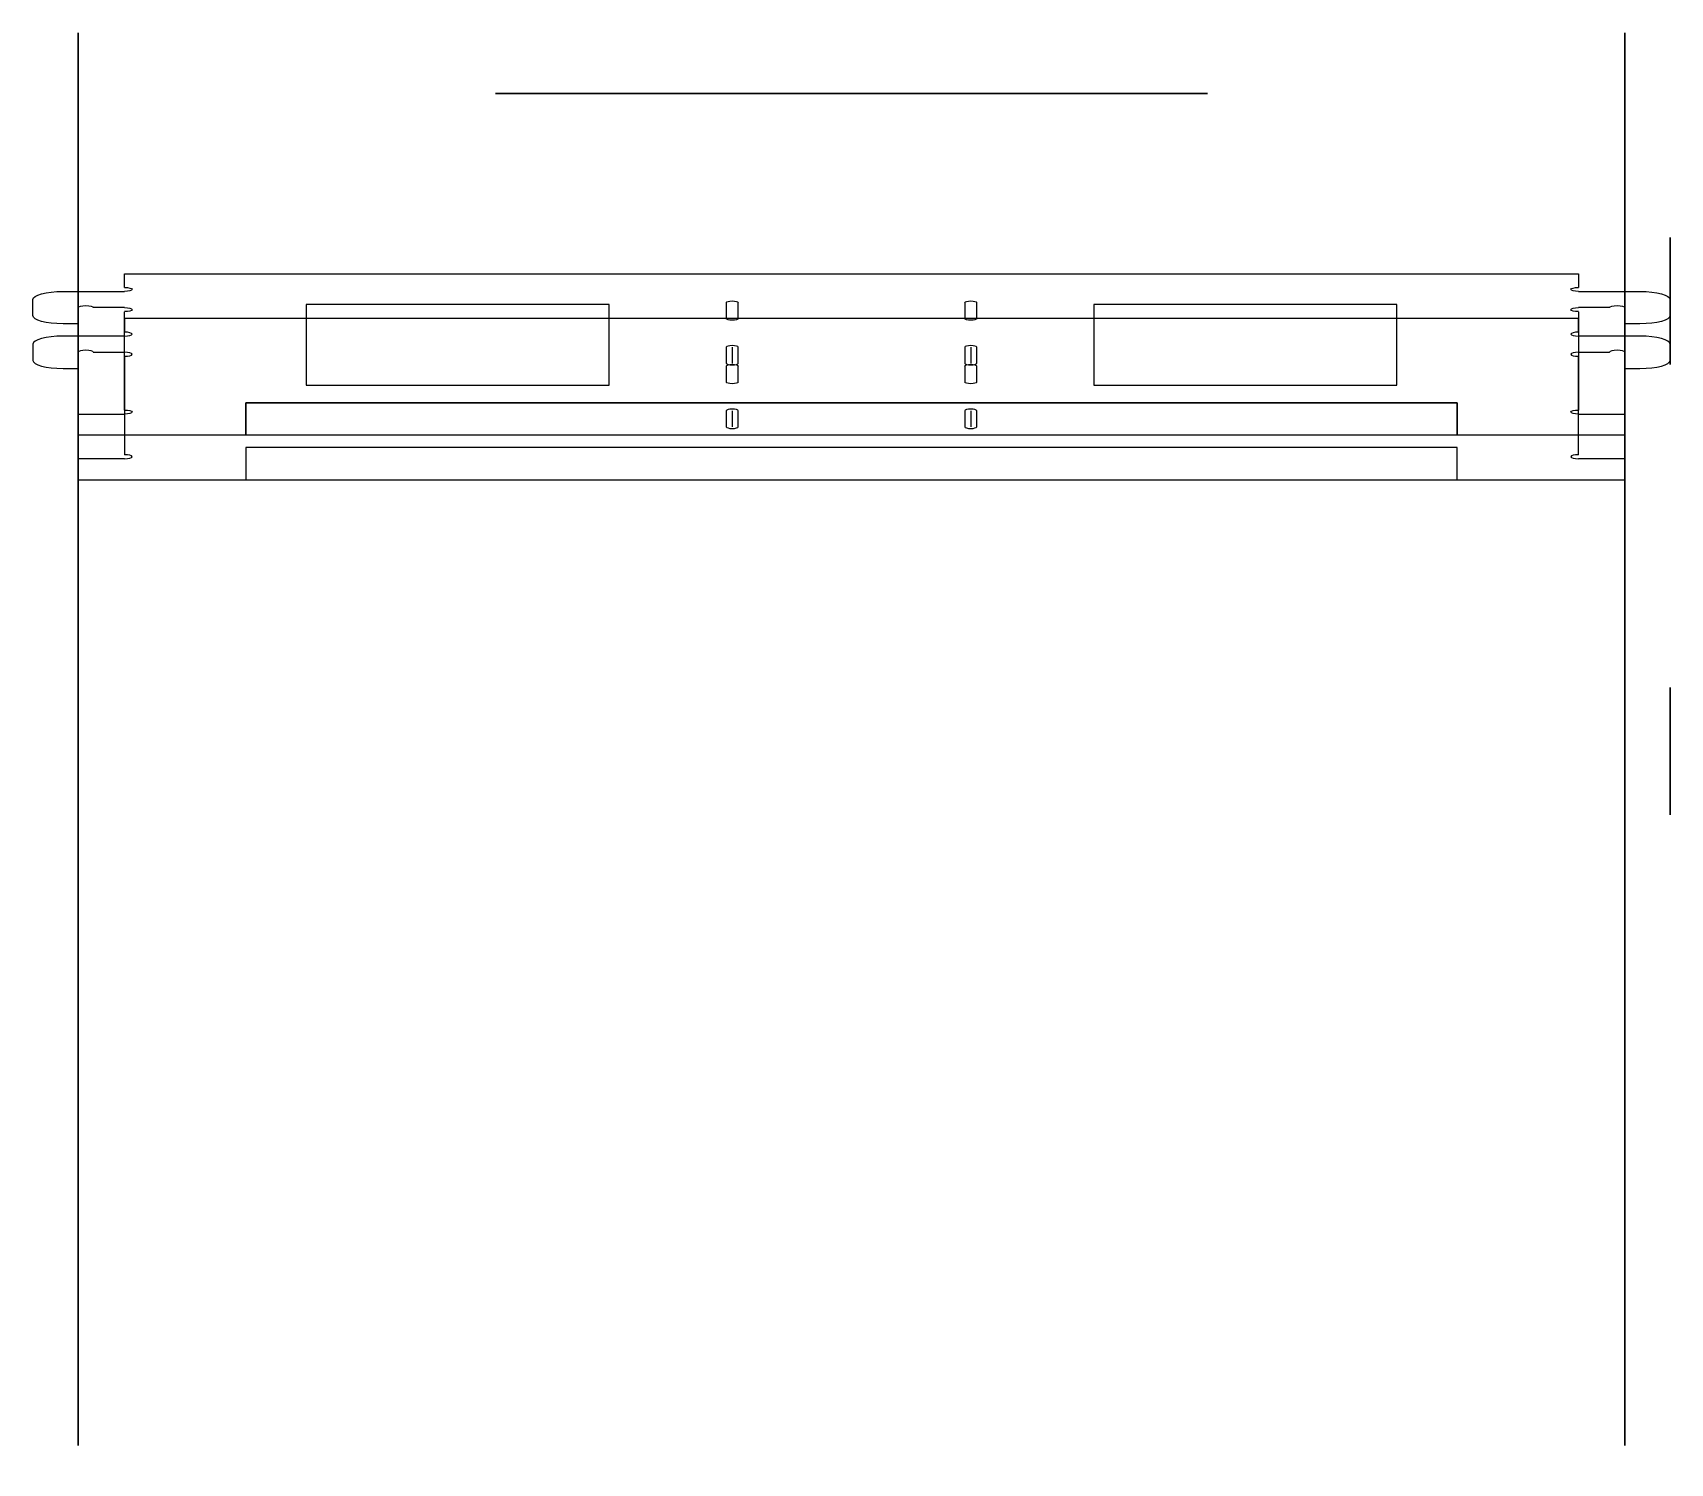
# Model space of a CAD drawing. Header units: inches. Extents: x -388 to 1, y 0 to 99.
# Drawn here: x -388.42 to -361.39, y 75.14 to 98.75 of the extents above; entities outside this region: 7.
import ezdxf

# ---------------------------------------------------------------- set-up
doc = ezdxf.new("R2010")
doc.units = ezdxf.units.IN
doc.header["$MEASUREMENT"] = 0
for name, color, linetype in [('Artcade Slotted v1 v1_Sketch1', 7, 'Continuous'), ('Artcade Slotted v1 v1_Sketch10', 7, 'Continuous'), ('Artcade Slotted v1 v1_Sketch11', 7, 'Continuous'), ('Artcade Slotted v1 v1_Sketch12', 7, 'Continuous'), ('Artcade Slotted v1 v1_Sketch13', 7, 'Continuous'), ('Artcade Slotted v1 v1_Sketch5', 7, 'Continuous'), ('Artcade Slotted v1 v1_Sketch6', 7, 'Continuous'), ('Artcade Slotted v1 v1_Sketch7', 7, 'Continuous'), ('Artcade Slotted v1 v1_Sketch8', 7, 'Continuous'), ('Artcade Slotted v1 v1_Sketch9', 7, 'Continuous')]:
    doc.layers.add(name, color=color, linetype=linetype)

msp = doc.modelspace()

# ---------------------------------------------------------------- linework, layer by layer
at = {"layer": 'Artcade Slotted v1 v1_Sketch1'}
for p, q in [((-386.91, 94.035, 50.762), (-386.91, 93.808, 49.942)), ((-362.91, 94.035, 50.762), (-386.91, 94.035, 50.762)), ((-362.91, 93.808, 49.942), (-362.91, 94.035, 50.762)), ((-388.425, 93.609, 49.219), (-388.425, 93.342, 48.256)), ((-386.91, 93.742, 49.701), (-387.925, 93.742, 49.701)), ((-376.977, 93.559, 49.039), (-376.977, 93.292, 48.075)), ((-376.878, 93.559, 49.039), (-376.878, 93.292, 48.075)), ((-376.78, 93.292, 48.075), (-376.78, 93.559, 49.039)), ((-373.04, 93.559, 49.039), (-373.04, 93.292, 48.075)), ((-372.941, 93.559, 49.039), (-372.941, 93.292, 48.075)), ((-372.843, 93.292, 48.075), (-372.843, 93.559, 49.039)), ((-361.895, 93.742, 49.701), (-362.91, 93.742, 49.701)), ((-361.395, 93.342, 48.256), (-361.395, 93.609, 49.219)), ((-387.675, 93.209, 47.774), (-387.675, 93.476, 48.738)), ((-387.425, 93.476, 48.738), (-386.91, 93.476, 48.738)), ((-386.91, 93.409, 48.497), (-386.91, 91.784, 42.617)), ((-362.91, 93.476, 48.738), (-362.395, 93.476, 48.738)), ((-362.91, 91.784, 42.617), (-362.91, 93.409, 48.497)), ((-362.145, 93.476, 48.738), (-362.145, 93.209, 47.774)), ((-387.925, 93.209, 47.774), (-387.675, 93.209, 47.774)), ((-362.145, 93.209, 47.774), (-361.895, 93.209, 47.774)), ((-376.977, 92.51, 45.244), (-376.977, 92.244, 44.28)), ((-376.878, 92.51, 45.244), (-376.878, 92.244, 44.28)), ((-376.78, 92.244, 44.28), (-376.78, 92.51, 45.244)), ((-373.04, 92.51, 45.244), (-373.04, 92.244, 44.28)), ((-372.941, 92.51, 45.244), (-372.941, 92.244, 44.28)), ((-372.843, 92.244, 44.28), (-372.843, 92.51, 45.244)), ((-364.91, 91.904, 43.051), (-384.91, 91.904, 43.051)), ((-384.91, 91.904, 43.051), (-384.91, 91.372, 41.123)), ((-364.91, 91.372, 41.123), (-364.91, 91.904, 43.051)), ((-386.91, 91.718, 42.376), (-387.675, 91.718, 42.376)), ((-387.675, 91.718, 42.376), (-387.675, 91.372, 41.123)), ((-362.145, 91.718, 42.376), (-362.91, 91.718, 42.376)), ((-362.145, 91.372, 41.123), (-362.145, 91.718, 42.376)), ((-387.675, 91.372, 41.123), (-362.145, 91.372, 41.123)), ((-384.91, 91.372, 41.123), (-364.91, 91.372, 41.123))]:
    msp.add_line(p, q, dxfattribs=at)
at = {"layer": 'Artcade Slotted v1 v1_Sketch1', "extrusion": (0, -0.963887, 0.26631)}
for centre, radius, start, end in [((-386.91, 72.996, -77.121), 0.125, 270, 90), ((-362.91, 72.996, -77.121), 0.125, 90, 270), ((-387.925, 72.371, -77.121), 0.5, 90, 180), ((-376.878, 72.184, -77.121), 0.0984, 0, 180), ((-372.941, 72.184, -77.121), 0.0984, 0, 180), ((-387.55, 71.871, -77.121), 0.125, 360, 180), ((-386.91, 71.746, -77.121), 0.125, 270, 90), ((-376.878, 71.184, -77.121), 0.0984, 180, 0), ((-372.941, 71.184, -77.121), 0.0984, 180, 0), ((-362.91, 71.746, -77.121), 0.125, 90, 270), ((-361.895, 71.371, -77.121), 0.5, 270, 360), ((-376.878, 68.247, -77.121), 0.0984, 0, 180), ((-372.941, 68.247, -77.121), 0.0984, 0, 180), ((-376.878, 67.247, -77.121), 0.0984, 180, 0), ((-372.941, 67.247, -77.121), 0.0984, 180, 0), ((-386.91, 65.396, -77.121), 0.125, 270, 90), ((-362.91, 65.396, -77.121), 0.125, 90, 270)]:
    msp.add_arc(centre, radius, start, end, dxfattribs=at)
at = {"layer": 'Artcade Slotted v1 v1_Sketch1', "extrusion": (-2.24e-14, -0.963887, 0.26631)}
msp.add_arc((-361.895, 72.371, -77.121), 0.5, 360, 90, dxfattribs=at)
at = {"layer": 'Artcade Slotted v1 v1_Sketch1', "extrusion": (2.24e-14, -0.963887, 0.26631)}
msp.add_arc((-387.925, 71.371, -77.121), 0.5, 180, 270, dxfattribs=at)
at = {"layer": 'Artcade Slotted v1 v1_Sketch1', "extrusion": (8.95e-14, -0.963887, 0.26631)}
msp.add_arc((-362.27, 71.871, -77.121), 0.125, 0, 180, dxfattribs=at)
at = {"layer": 'Artcade Slotted v1 v1_Sketch10'}
for p, q in [((-386.91, 94.546, 49.739), (-386.91, 94.772, 50.558)), ((-386.91, 94.772, 50.558), (-362.91, 94.772, 50.558)), ((-362.91, 94.772, 50.558), (-362.91, 94.546, 49.739)), ((-388.425, 94.08, 48.052), (-388.425, 94.346, 49.016)), ((-387.925, 94.479, 49.498), (-386.91, 94.479, 49.498)), ((-362.91, 94.479, 49.498), (-361.895, 94.479, 49.498)), ((-361.395, 94.346, 49.016), (-361.395, 94.08, 48.052)), ((-387.675, 94.213, 48.534), (-387.675, 93.947, 47.57)), ((-386.91, 94.213, 48.534), (-387.425, 94.213, 48.534)), ((-386.91, 92.522, 42.413), (-386.91, 94.146, 48.293)), ((-378.91, 94.266, 48.727), (-383.91, 94.266, 48.727)), ((-383.91, 94.266, 48.727), (-383.91, 92.935, 43.907)), ((-378.91, 92.935, 43.907), (-378.91, 94.266, 48.727)), ((-376.977, 94.296, 48.835), (-376.977, 94.03, 47.871)), ((-376.78, 94.03, 47.871), (-376.78, 94.296, 48.835)), ((-373.04, 94.296, 48.835), (-373.04, 94.03, 47.871)), ((-372.843, 94.03, 47.871), (-372.843, 94.296, 48.835)), ((-370.91, 94.266, 48.727), (-370.91, 92.935, 43.907)), ((-365.91, 94.266, 48.727), (-370.91, 94.266, 48.727)), ((-365.91, 92.935, 43.907), (-365.91, 94.266, 48.727)), ((-362.395, 94.213, 48.534), (-362.91, 94.213, 48.534)), ((-362.91, 94.146, 48.293), (-362.91, 92.522, 42.413)), ((-362.145, 93.947, 47.57), (-362.145, 94.213, 48.534)), ((-387.675, 93.947, 47.57), (-387.925, 93.947, 47.57)), ((-361.895, 93.947, 47.57), (-362.145, 93.947, 47.57)), ((-376.977, 93.248, 45.04), (-376.977, 92.981, 44.076)), ((-376.78, 92.981, 44.076), (-376.78, 93.248, 45.04)), ((-373.04, 93.248, 45.04), (-373.04, 92.981, 44.076)), ((-372.843, 92.981, 44.076), (-372.843, 93.248, 45.04)), ((-383.91, 92.935, 43.907), (-378.91, 92.935, 43.907)), ((-370.91, 92.935, 43.907), (-365.91, 92.935, 43.907)), ((-387.675, 92.109, 40.919), (-387.675, 92.455, 42.172)), ((-387.675, 92.455, 42.172), (-386.91, 92.455, 42.172)), ((-364.91, 92.642, 42.847), (-384.91, 92.642, 42.847)), ((-384.91, 92.642, 42.847), (-384.91, 92.109, 40.919)), ((-364.91, 92.109, 40.919), (-364.91, 92.642, 42.847)), ((-362.91, 92.455, 42.172), (-362.145, 92.455, 42.172)), ((-362.145, 92.455, 42.172), (-362.145, 92.109, 40.919)), ((-384.91, 92.109, 40.919), (-387.675, 92.109, 40.919)), ((-362.145, 92.109, 40.919), (-364.91, 92.109, 40.919))]:
    msp.add_line(p, q, dxfattribs=at)
at = {"layer": 'Artcade Slotted v1 v1_Sketch10', "extrusion": (-2.24e-14, 0.963887, -0.26631)}
msp.add_arc((387.925, 72.371, 77.886), 0.5, 360, 90, dxfattribs=at)
at = {"layer": 'Artcade Slotted v1 v1_Sketch10', "extrusion": (0, 0.963887, -0.26631)}
for centre, radius, start, end in [((386.91, 72.996, 77.886), 0.125, 90, 270), ((362.91, 72.996, 77.886), 0.125, 270, 90), ((361.895, 72.371, 77.886), 0.5, 90, 180), ((387.925, 71.371, 77.886), 0.5, 270, 0), ((387.55, 71.871, 77.886), 0.125, 0, 180), ((386.91, 71.746, 77.886), 0.125, 90, 270), ((376.878, 72.184, 77.886), 0.0984, 0, 180), ((372.941, 72.184, 77.886), 0.0984, 0, 180), ((362.91, 71.746, 77.886), 0.125, 270, 90), ((372.941, 71.184, 77.886), 0.0984, 180, 0), ((376.878, 68.247, 77.886), 0.0984, 0, 180), ((372.941, 68.247, 77.886), 0.0984, 0, 180), ((372.941, 67.247, 77.886), 0.0984, 180, 0), ((386.91, 65.396, 77.886), 0.125, 90, 270), ((362.91, 65.396, 77.886), 0.125, 270, 90)]:
    msp.add_arc(centre, radius, start, end, dxfattribs=at)
at = {"layer": 'Artcade Slotted v1 v1_Sketch10', "extrusion": (8.95e-14, 0.963887, -0.26631)}
msp.add_arc((362.27, 71.871, 77.886), 0.125, 0, 180, dxfattribs=at)
at = {"layer": 'Artcade Slotted v1 v1_Sketch10', "extrusion": (-4.48e-14, 0.963887, -0.26631)}
msp.add_arc((361.895, 71.371, 77.886), 0.5, 180, 270, dxfattribs=at)
at = {"layer": 'Artcade Slotted v1 v1_Sketch10', "extrusion": (1.137e-13, 0.963887, -0.26631)}
msp.add_arc((376.878, 71.184, 77.886), 0.0984, 180, 0, dxfattribs=at)
at = {"layer": 'Artcade Slotted v1 v1_Sketch10', "extrusion": (3.411e-13, 0.963887, -0.26631)}
msp.add_arc((376.878, 67.247, 77.886), 0.0984, 180, 360, dxfattribs=at)
at = {"layer": 'Artcade Slotted v1 v1_Sketch11'}
msp.add_point((-362.145, 0), dxfattribs=at)
at = {"layer": 'Artcade Slotted v1 v1_Sketch12'}
for p, q in [((-387.675, 98.75), (-387.675, 78.75)), ((-387.675, 98.75, 58.192), (-387.675, 98.75)), ((-387.675, 96.985, 38.466), (-387.675, 97.75, 38.466)), ((-387.675, 96.985, 56.2), (-387.675, 97.75, 56.2)), ((-387.675, 97.75, 38.716), (-387.675, 97.75, 40.316)), ((-387.675, 97.75, 3.25), (-387.675, 97.75, 4.85)), ((-387.675, 97.75, 22.833), (-387.675, 96.985, 22.833)), ((-387.675, 97.75, 56.45), (-387.675, 97.75, 58.05)), ((-387.675, 97.75, 5.1), (-387.675, 96.985, 5.1)), ((-387.675, 97.75, 40.566), (-387.675, 96.985, 40.566)), ((-387.675, 97.75, 20.983), (-387.675, 97.75, 22.583)), ((-387.675, 97.75, 58.3), (-387.675, 96.985, 58.3)), ((-387.675, 96.985, 20.733), (-387.675, 97.75, 20.733)), ((-387.675, 96.985, 3), (-387.675, 97.75, 3)), ((-387.675, 96.985, 58.05), (-387.675, 96.985, 56.45)), ((-387.675, 96.985, 40.316), (-387.675, 96.985, 38.716)), ((-387.675, 96.985, 4.85), (-387.675, 96.985, 3.25)), ((-387.675, 96.985, 22.583), (-387.675, 96.985, 20.983)), ((-387.675, 95.9, 58.702), (-387.675, 96.057, 59.451)), ((-387.675, 95.813, 59.502), (-387.675, 93.916, 59.902)), ((-387.675, 93.758, 59.153), (-387.675, 95.655, 58.754)), ((-361.395, 95.373, 2.251), (-361.395, 95.373, 3.016)), ((-361.395, 95.123, 3.016), (-361.395, 93.523, 3.016)), ((-361.395, 93.523, 2.251), (-361.395, 95.123, 2.251)), ((-361.395, 95.123, 2.251), (-361.395, 93.523, 2.251)), ((-387.675, 94.772, 50.558), (-387.675, 94.035, 50.762)), ((-387.675, 94.279, 48.775), (-387.675, 94.706, 50.317)), ((-387.675, 93.476, 48.738), (-387.675, 94.213, 48.534)), ((-387.675, 93.968, 50.521), (-387.675, 93.542, 48.979)), ((-387.675, 93.671, 59.953), (-387.675, 93.514, 59.205)), ((-361.395, 93.273, 3.016), (-361.395, 93.273, 2.251)), ((-387.675, 92.668, 42.943), (-387.675, 91.931, 43.147)), ((-387.675, 92.176, 41.16), (-387.675, 92.602, 42.702)), ((-387.675, 92.494, 59.267), (-387.675, 91.757, 59.47)), ((-387.675, 92.001, 57.483), (-387.675, 92.428, 59.026)), ((-387.675, 91.372, 41.123), (-387.675, 92.109, 40.919)), ((-387.675, 91.197, 57.446), (-387.675, 91.935, 57.242)), ((-387.675, 91.864, 42.906), (-387.675, 91.438, 41.364)), ((-387.675, 91.69, 59.229), (-387.675, 91.264, 57.687)), ((-387.675, 85.505, 40.596), (-387.675, 90.669, 59.288)), ((-387.675, 88.788, 22.027), (-387.675, 88.071, 22.292)), ((-387.675, 88.146, 20.292), (-387.675, 88.702, 21.792)), ((-387.675, 88.116, 43.421), (-387.675, 87.379, 43.625)), ((-387.675, 87.342, 20.323), (-387.675, 88.059, 20.057)), ((-387.675, 87.623, 41.638), (-387.675, 88.05, 43.18)), ((-387.675, 87.984, 22.058), (-387.675, 87.429, 20.557)), ((-361.395, 87.941, 2.252), (-361.395, 87.941, 3.017)), ((-361.395, 86.091, 2.252), (-361.395, 87.691, 2.252)), ((-361.395, 87.691, 3.017), (-361.395, 86.091, 3.017)), ((-387.675, 86.819, 41.6), (-387.675, 87.557, 41.397)), ((-387.675, 87.312, 43.384), (-387.675, 86.886, 41.841)), ((-361.395, 87.391, 2.252), (-361.395, 86.391, 2.252)), ((-387.675, 85.882, 24.287), (-387.675, 86.415, 24.836)), ((-387.675, 86.235, 25.01), (-387.675, 85.087, 26.124)), ((-387.675, 78.75), (-387.675, 85.967, 19.489)), ((-387.675, 84.554, 25.574), (-387.675, 85.703, 24.461)), ((-361.395, 85.841, 3.017), (-361.395, 85.841, 2.252)), ((-387.675, 85, 23.75), (-387.675, 76.645, 31.849)), ((-387.675, 84.907, 26.298), (-387.675, 84.375, 25.748)), ((-387.675, 79.062, 38.704), (-387.675, 83.76, 39.138)), ((-387.675, 82.652, 5.455), (-387.675, 81.935, 5.72)), ((-387.675, 82.01, 3.72), (-387.675, 82.565, 5.22)), ((-387.675, 81.206, 3.751), (-387.675, 81.923, 3.485)), ((-387.675, 81.848, 5.486), (-387.675, 81.292, 3.986)), ((-387.675, 80.547, 29.459), (-387.675, 81.079, 30.009)), ((-387.675, 80.9, 30.183), (-387.675, 79.751, 31.296)), ((-387.675, 79.219, 30.747), (-387.675, 80.367, 29.633)), ((-387.675, 79.572, 31.47), (-387.675, 79.039, 30.921)), ((-387.675, 77.513, 33.653), (-387.675, 78.267, 33.786)), ((-387.675, 78.223, 34.032), (-387.675, 77.858, 36.1)), ((-387.675, 77.815, 36.346), (-387.675, 77.061, 36.213)), ((-387.675, 77.105, 35.967), (-387.675, 77.47, 33.899))]:
    msp.add_line(p, q, dxfattribs=at)
at = {"layer": 'Artcade Slotted v1 v1_Sketch12', "extrusion": (-1, 2.1e-14, -5.8e-15)}
msp.add_arc((-94.635, 58.192, 387.675), 4.115, 15.4448, 180, dxfattribs=at)
at = {"layer": 'Artcade Slotted v1 v1_Sketch12', "extrusion": (-1, 0, 0)}
for centre, radius, start, end in [((-97.75, 40.441, 387.675), 0.125, 90, 270), ((-97.75, 4.975, 387.675), 0.125, 90, 270), ((-97.75, 22.708, 387.675), 0.125, 90, 270), ((-97.75, 58.175, 387.675), 0.125, 90, 270), ((-97.75, 56.325, 387.675), 0.125, 90, 270), ((-97.75, 3.125, 387.675), 0.125, 90, 270), ((-97.75, 38.591, 387.675), 0.125, 90, 270), ((-97.75, 20.858, 387.675), 0.125, 90, 270), ((-96.985, 4.975, 387.675), 0.125, 270, 90), ((-96.985, 22.708, 387.675), 0.125, 270, 90), ((-96.985, 20.858, 387.675), 0.125, 270, 90), ((-96.985, 38.591, 387.675), 0.125, 270, 90), ((-96.985, 40.441, 387.675), 0.125, 270, 90), ((-96.985, 3.125, 387.675), 0.125, 270, 90), ((-96.985, 56.325, 387.675), 0.125, 270, 90), ((-96.985, 58.175, 387.675), 0.125, 270, 90), ((-95.935, 59.477, 387.675), 0.125, 11.8952, 191.8952), ((-95.777, 58.728, 387.675), 0.125, 191.8951, 11.8952), ((-95.248, 2.251, 361.395), 0.125, 180, 360), ((-95.248, 3.016, 361.395), 0.125, 0, 180), ((-94.739, 50.437, 387.675), 0.125, 105.4448, 285.4448), ((-94.246, 48.654, 387.675), 0.125, 105.4448, 285.4448), ((-94.001, 50.641, 387.675), 0.125, 285.4448, 105.4448), ((-93.794, 59.928, 387.675), 0.125, 11.8952, 191.8952), ((-93.636, 59.179, 387.675), 0.125, 191.8952, 11.8952), ((-93.509, 48.858, 387.675), 0.125, 285.4448, 105.4448), ((-93.398, 2.251, 361.395), 0.125, 180, 0), ((-93.398, 3.016, 361.395), 0.125, 0, 180), ((-92.635, 42.823, 387.675), 0.125, 105.4448, 285.4448), ((-92.461, 59.146, 387.675), 0.125, 105.4448, 285.4448), ((-92.142, 41.04, 387.675), 0.125, 105.4448, 285.4448), ((-91.968, 57.363, 387.675), 0.125, 105.4448, 285.4448), ((-91.898, 43.027, 387.675), 0.125, 285.4448, 105.4448), ((-91.723, 59.35, 387.675), 0.125, 285.4448, 105.4448), ((-91.405, 41.243, 387.675), 0.125, 285.4448, 105.4448), ((-91.231, 57.567, 387.675), 0.125, 285.4448, 105.4448), ((-88.745, 21.909, 387.675), 0.125, 110.3187, 290.3187), ((-88.103, 20.174, 387.675), 0.125, 110.3187, 290.3187), ((-88.083, 43.3, 387.675), 0.125, 105.4448, 285.4448), ((-88.028, 22.175, 387.675), 0.125, 290.3187, 110.3187), ((-87.816, 3.017, 361.395), 0.125, 0, 180), ((-87.816, 2.252, 361.395), 0.125, 180, 360), ((-87.59, 41.517, 387.675), 0.125, 105.4448, 285.4448), ((-87.385, 20.44, 387.675), 0.125, 290.3187, 110.3187), ((-87.345, 43.504, 387.675), 0.125, 285.4448, 105.4448), ((-86.853, 41.721, 387.675), 0.125, 285.4448, 105.4448), ((-86.325, 24.923, 387.675), 0.125, 44.1121, 224.1121), ((-85.966, 3.017, 361.395), 0.125, 0, 180), ((-85.966, 2.252, 361.395), 0.125, 180, 0), ((-85.793, 24.374, 387.675), 0.125, 224.1121, 44.1121), ((-84.997, 26.211, 387.675), 0.125, 44.1121, 224.1121), ((-84.464, 25.661, 387.675), 0.125, 224.1121, 44.1121), ((-82.609, 5.338, 387.675), 0.125, 110.3187, 290.3187), ((-81.966, 3.603, 387.675), 0.125, 110.3187, 290.3187), ((-81.891, 5.603, 387.675), 0.125, 290.3187, 110.3187), ((-81.249, 3.868, 387.675), 0.125, 290.3187, 110.3187), ((-80.99, 30.096, 387.675), 0.125, 44.1121, 224.1121), ((-80.457, 29.546, 387.675), 0.125, 224.1121, 44.1121), ((-79.661, 31.383, 387.675), 0.125, 44.1121, 224.1121), ((-79.129, 30.834, 387.675), 0.125, 224.1121, 44.1121), ((-79.429, 34.721, 387.675), 4, 314.1121, 84.7341), ((-78.245, 33.909, 387.675), 0.125, 79.989, 259.989), ((-77.837, 36.223, 387.675), 0.125, 79.989, 259.989), ((-77.492, 33.776, 387.675), 0.125, 259.989, 79.989), ((-77.083, 36.09, 387.675), 0.125, 259.989, 79.989)]:
    msp.add_arc(centre, radius, start, end, dxfattribs=at)
at = {"layer": 'Artcade Slotted v1 v1_Sketch12', "extrusion": (-1, -6.23e-14, -6.43e-14)}
msp.add_arc((-82.215, 20.878, 387.675), 4, 134.1121, 200.3187, dxfattribs=at)
at = {"layer": 'Artcade Slotted v1 v1_Sketch12', "extrusion": (-1, -1.294e-13, 3.58e-14)}
msp.add_arc((-83.577, 41.129, 387.675), 2, 195.4448, 264.7341, dxfattribs=at)
at = {"layer": 'Artcade Slotted v1 v1_Sketch12'}
msp.add_point((-387.675, 0), dxfattribs=at)
at = {"layer": 'Artcade Slotted v1 v1_Sketch13'}
msp.add_point((-387.675, 0), dxfattribs=at)
at = {"layer": 'Artcade Slotted v1 v1_Sketch5'}
for p, q in [((-380.785, 97.75, 6.125), (-380.785, 97.75, 53.075)), ((-380.785, 97.75, 53.075), (-369.035, 97.75, 53.075)), ((-369.035, 97.75, 6.125), (-380.785, 97.75, 6.125)), ((-369.035, 97.75, 53.075), (-369.035, 97.75, 6.125))]:
    msp.add_line(p, q, dxfattribs=at)
msp.add_point((0, 97.75), dxfattribs=at)
at = {"layer": 'Artcade Slotted v1 v1_Sketch6'}
msp.add_point((0, 97.75), dxfattribs=at)
at = {"layer": 'Artcade Slotted v1 v1_Sketch7'}
msp.add_point((0, 0), dxfattribs=at)
at = {"layer": 'Artcade Slotted v1 v1_Sketch8'}
for p, q in [((-362.145, 98.75), (-362.145, 98.75, 58.192)), ((-362.145, 78.75), (-362.145, 98.75)), ((-362.145, 97.75, 58.05), (-362.145, 97.75, 56.45)), ((-362.145, 96.985, 5.1), (-362.145, 97.75, 5.1)), ((-362.145, 97.75, 4.85), (-362.145, 97.75, 3.25)), ((-362.145, 97.75, 22.583), (-362.145, 97.75, 20.983)), ((-362.145, 96.985, 58.3), (-362.145, 97.75, 58.3)), ((-362.145, 97.75, 20.733), (-362.145, 96.985, 20.733)), ((-362.145, 97.75, 40.316), (-362.145, 97.75, 38.716)), ((-362.145, 96.985, 40.566), (-362.145, 97.75, 40.566)), ((-362.145, 97.75, 3), (-362.145, 96.985, 3)), ((-362.145, 97.75, 38.466), (-362.145, 96.985, 38.466)), ((-362.145, 97.75, 56.2), (-362.145, 96.985, 56.2)), ((-362.145, 96.985, 22.833), (-362.145, 97.75, 22.833)), ((-362.145, 96.985, 3.25), (-362.145, 96.985, 4.85)), ((-362.145, 96.985, 20.983), (-362.145, 96.985, 22.583)), ((-362.145, 96.985, 38.716), (-362.145, 96.985, 40.316)), ((-362.145, 96.985, 56.45), (-362.145, 96.985, 58.05)), ((-362.145, 96.057, 59.451), (-362.145, 95.9, 58.702)), ((-362.145, 93.916, 59.902), (-362.145, 95.813, 59.502)), ((-362.145, 95.655, 58.754), (-362.145, 93.758, 59.153)), ((-361.395, 95.373, 3.016), (-361.395, 95.373, 2.251)), ((-361.395, 95.123, 2.251), (-361.395, 93.523, 2.251)), ((-361.395, 93.523, 3.016), (-361.395, 95.123, 3.016)), ((-362.145, 94.035, 50.762), (-362.145, 94.772, 50.558)), ((-362.145, 94.706, 50.317), (-362.145, 94.279, 48.775)), ((-361.395, 94.823, 2.25), (-361.395, 93.823, 2.251)), ((-362.145, 94.213, 48.534), (-362.145, 93.476, 48.738)), ((-362.145, 93.542, 48.979), (-362.145, 93.968, 50.521)), ((-362.145, 93.514, 59.205), (-362.145, 93.671, 59.953)), ((-361.395, 93.273, 2.251), (-361.395, 93.273, 3.016)), ((-362.145, 91.931, 43.147), (-362.145, 92.668, 42.943)), ((-362.145, 92.602, 42.702), (-362.145, 92.176, 41.16)), ((-362.145, 91.757, 59.47), (-362.145, 92.494, 59.267)), ((-362.145, 92.428, 59.026), (-362.145, 92.001, 57.483)), ((-362.145, 92.109, 40.919), (-362.145, 91.372, 41.123)), ((-362.145, 91.935, 57.242), (-362.145, 91.197, 57.446)), ((-362.145, 91.438, 41.364), (-362.145, 91.864, 42.906)), ((-362.145, 91.264, 57.687), (-362.145, 91.69, 59.229)), ((-362.145, 90.669, 59.288), (-362.145, 85.505, 40.596)), ((-362.145, 88.071, 22.292), (-362.145, 88.788, 22.027)), ((-362.145, 88.702, 21.792), (-362.145, 88.146, 20.292)), ((-362.145, 87.379, 43.625), (-362.145, 88.116, 43.421)), ((-362.145, 88.059, 20.057), (-362.145, 87.342, 20.323)), ((-362.145, 88.05, 43.18), (-362.145, 87.623, 41.638)), ((-362.145, 87.429, 20.557), (-362.145, 87.984, 22.058)), ((-361.395, 87.941, 3.017), (-361.395, 87.941, 2.252)), ((-361.395, 87.691, 2.252), (-361.395, 86.091, 2.252)), ((-361.395, 86.091, 3.017), (-361.395, 87.691, 3.017)), ((-362.145, 87.557, 41.397), (-362.145, 86.819, 41.6)), ((-362.145, 86.886, 41.841), (-362.145, 87.312, 43.384)), ((-361.395, 87.391, 2.252), (-361.395, 86.391, 2.252)), ((-361.395, 87.391, 2.252), (-361.395, 86.391, 2.252)), ((-362.145, 86.415, 24.836), (-362.145, 85.882, 24.287)), ((-362.145, 85.087, 26.124), (-362.145, 86.235, 25.01)), ((-362.145, 85.967, 19.489), (-362.145, 78.75)), ((-362.145, 85.703, 24.461), (-362.145, 84.554, 25.574)), ((-361.395, 85.841, 2.252), (-361.395, 85.841, 3.017)), ((-362.145, 76.645, 31.849), (-362.145, 85, 23.75)), ((-362.145, 84.375, 25.748), (-362.145, 84.907, 26.298)), ((-362.145, 83.76, 39.138), (-362.145, 79.062, 38.704)), ((-362.145, 81.935, 5.72), (-362.145, 82.652, 5.455)), ((-362.145, 82.565, 5.22), (-362.145, 82.01, 3.72)), ((-362.145, 81.923, 3.485), (-362.145, 81.206, 3.751)), ((-362.145, 81.292, 3.986), (-362.145, 81.848, 5.486)), ((-362.145, 81.079, 30.009), (-362.145, 80.547, 29.459)), ((-362.145, 79.751, 31.296), (-362.145, 80.9, 30.183)), ((-362.145, 80.367, 29.633), (-362.145, 79.219, 30.747)), ((-362.145, 79.039, 30.921), (-362.145, 79.572, 31.47)), ((-362.145, 78.267, 33.786), (-362.145, 77.513, 33.653)), ((-362.145, 77.858, 36.1), (-362.145, 78.223, 34.032)), ((-362.145, 77.061, 36.213), (-362.145, 77.815, 36.346)), ((-362.145, 77.47, 33.899), (-362.145, 77.105, 35.967))]:
    msp.add_line(p, q, dxfattribs=at)
at = {"layer": 'Artcade Slotted v1 v1_Sketch8', "extrusion": (1, -2.18e-14, 0)}
msp.add_arc((94.635, 58.192, -362.145), 4.115, 360, 164.5552, dxfattribs=at)
at = {"layer": 'Artcade Slotted v1 v1_Sketch8', "extrusion": (1, 0, 0)}
for centre, start, end in [((97.75, 22.708, -362.145), 270, 90), ((97.75, 58.175, -362.145), 270, 90), ((97.75, 4.975, -362.145), 270, 90), ((97.75, 40.441, -362.145), 270, 90), ((97.75, 3.125, -362.145), 270, 90), ((97.75, 56.325, -362.145), 270, 90), ((97.75, 20.858, -362.145), 270, 90), ((97.75, 38.591, -362.145), 270, 90), ((96.985, 22.708, -362.145), 90, 270), ((96.985, 38.591, -362.145), 90, 270), ((96.985, 4.975, -362.145), 90, 270), ((96.985, 56.325, -362.145), 90, 270), ((96.985, 20.858, -362.145), 90, 270), ((96.985, 40.441, -362.145), 90, 270), ((96.985, 3.125, -362.145), 90, 270), ((96.985, 58.175, -362.145), 90, 270), ((95.935, 59.477, -362.145), 348.1048, 168.1048), ((95.777, 58.728, -362.145), 168.1048, 348.1049), ((95.248, 3.016, -361.395), 0, 180), ((95.248, 2.251, -361.395), 180, 360), ((94.739, 50.437, -362.145), 254.5552, 74.5552), ((94.246, 48.654, -362.145), 254.5552, 74.5552), ((93.794, 59.928, -362.145), 348.1048, 168.1048), ((93.636, 59.179, -362.145), 168.1048, 348.1048), ((93.509, 48.858, -362.145), 74.5552, 254.5552), ((93.398, 3.016, -361.395), 0, 180), ((93.398, 2.251, -361.395), 180, 360), ((92.635, 42.823, -362.145), 254.5552, 74.5552), ((92.461, 59.146, -362.145), 254.5552, 74.5552), ((92.142, 41.04, -362.145), 254.5552, 74.5552), ((91.968, 57.363, -362.145), 254.5552, 74.5552), ((91.898, 43.027, -362.145), 74.5552, 254.5552), ((91.723, 59.35, -362.145), 74.5552, 254.5552), ((91.405, 41.243, -362.145), 74.5552, 254.5552), ((91.231, 57.567, -362.145), 74.5552, 254.5552), ((88.745, 21.909, -362.145), 249.6813, 69.6813), ((88.103, 20.174, -362.145), 249.6813, 69.6813), ((88.083, 43.3, -362.145), 254.5552, 74.5552), ((88.028, 22.175, -362.145), 69.6813, 249.6813), ((87.816, 3.017, -361.395), 0, 180), ((87.816, 2.252, -361.395), 180, 360), ((87.59, 41.517, -362.145), 254.5552, 74.5552), ((87.385, 20.44, -362.145), 69.6813, 249.6813), ((87.345, 43.504, -362.145), 74.5552, 254.5552), ((86.853, 41.721, -362.145), 74.5552, 254.5552), ((86.325, 24.923, -362.145), 315.8879, 135.8879), ((85.966, 3.017, -361.395), 0, 180), ((85.966, 2.252, -361.395), 180, 360), ((85.793, 24.374, -362.145), 135.8879, 315.8879), ((84.997, 26.211, -362.145), 315.8879, 135.8879), ((84.464, 25.661, -362.145), 135.8879, 315.8879), ((82.609, 5.338, -362.145), 249.6813, 69.6813), ((81.966, 3.603, -362.145), 249.6813, 69.6813), ((81.891, 5.603, -362.145), 69.6813, 249.6813), ((81.249, 3.868, -362.145), 69.6813, 249.6813), ((80.99, 30.096, -362.145), 315.8879, 135.8879), ((80.457, 29.546, -362.145), 135.8879, 315.8879), ((79.661, 31.383, -362.145), 315.8879, 135.8879), ((79.129, 30.834, -362.145), 135.8879, 315.8879), ((78.245, 33.909, -362.145), 280.011, 100.011), ((77.837, 36.223, -362.145), 280.011, 100.011), ((77.492, 33.776, -362.145), 100.011, 280.011), ((77.083, 36.09, -362.145), 100.011, 280.011)]:
    msp.add_arc(centre, 0.125, start, end, dxfattribs=at)
at = {"layer": 'Artcade Slotted v1 v1_Sketch8', "extrusion": (1, 9.54e-14, 3.451e-13)}
msp.add_arc((94.001, 50.641, -362.145), 0.125, 74.5552, 254.5552, dxfattribs=at)
at = {"layer": 'Artcade Slotted v1 v1_Sketch8', "extrusion": (1, 2.1e-14, -7.8e-15)}
msp.add_arc((82.215, 20.878, -362.145), 4, 339.6813, 45.8879, dxfattribs=at)
at = {"layer": 'Artcade Slotted v1 v1_Sketch8', "extrusion": (1, 1.03e-14, -1.114e-13)}
msp.add_arc((83.577, 41.129, -362.145), 2, 275.2659, 344.5552, dxfattribs=at)
at = {"layer": 'Artcade Slotted v1 v1_Sketch8', "extrusion": (1, -1e-15, 1.11e-14)}
msp.add_arc((79.429, 34.721, -362.145), 4, 95.2659, 225.8879, dxfattribs=at)
at = {"layer": 'Artcade Slotted v1 v1_Sketch8'}
msp.add_point((-362.145, 0), dxfattribs=at)
at = {"layer": 'Artcade Slotted v1 v1_Sketch9'}
for p, q in [((-386.91, 94.546, 49.739), (-386.91, 94.772, 50.558)), ((-386.91, 94.772, 50.558), (-362.91, 94.772, 50.558)), ((-362.91, 94.772, 50.558), (-362.91, 94.546, 49.739)), ((-388.425, 94.08, 48.052), (-388.425, 94.346, 49.016)), ((-387.925, 94.479, 49.498), (-386.91, 94.479, 49.498)), ((-362.91, 94.479, 49.498), (-361.895, 94.479, 49.498)), ((-361.395, 94.346, 49.016), (-361.395, 94.08, 48.052)), ((-387.675, 94.213, 48.534), (-387.675, 93.947, 47.57)), ((-386.91, 94.213, 48.534), (-387.425, 94.213, 48.534)), ((-386.91, 92.522, 42.413), (-386.91, 94.146, 48.293)), ((-376.977, 94.296, 48.835), (-376.977, 94.03, 47.871)), ((-376.78, 94.03, 47.871), (-376.78, 94.296, 48.835)), ((-373.04, 94.296, 48.835), (-373.04, 94.03, 47.871)), ((-372.843, 94.03, 47.871), (-372.843, 94.296, 48.835)), ((-362.395, 94.213, 48.534), (-362.91, 94.213, 48.534)), ((-362.91, 94.146, 48.293), (-362.91, 92.522, 42.413)), ((-362.145, 93.947, 47.57), (-362.145, 94.213, 48.534)), ((-387.675, 93.947, 47.57), (-387.925, 93.947, 47.57)), ((-361.895, 93.947, 47.57), (-362.145, 93.947, 47.57)), ((-376.977, 93.248, 45.04), (-376.977, 92.981, 44.076)), ((-376.78, 92.981, 44.076), (-376.78, 93.248, 45.04)), ((-373.04, 93.248, 45.04), (-373.04, 92.981, 44.076)), ((-372.843, 92.981, 44.076), (-372.843, 93.248, 45.04)), ((-387.675, 92.109, 40.919), (-387.675, 92.455, 42.172)), ((-387.675, 92.455, 42.172), (-386.91, 92.455, 42.172)), ((-384.91, 92.109, 40.919), (-384.91, 92.642, 42.847)), ((-384.91, 92.642, 42.847), (-364.91, 92.642, 42.847)), ((-364.91, 92.642, 42.847), (-364.91, 92.109, 40.919)), ((-362.91, 92.455, 42.172), (-362.145, 92.455, 42.172)), ((-362.145, 92.455, 42.172), (-362.145, 92.109, 40.919)), ((-362.145, 92.109, 40.919), (-387.675, 92.109, 40.919)), ((-364.91, 92.109, 40.919), (-384.91, 92.109, 40.919))]:
    msp.add_line(p, q, dxfattribs=at)
at = {"layer": 'Artcade Slotted v1 v1_Sketch9', "extrusion": (-2.24e-14, 0.963887, -0.26631)}
msp.add_arc((387.925, 72.371, 77.886), 0.5, 360, 90, dxfattribs=at)
at = {"layer": 'Artcade Slotted v1 v1_Sketch9', "extrusion": (0, 0.963887, -0.26631)}
for centre, radius, start, end in [((386.91, 72.996, 77.886), 0.125, 90, 270), ((362.91, 72.996, 77.886), 0.125, 270, 90), ((361.895, 72.371, 77.886), 0.5, 90, 180), ((387.925, 71.371, 77.886), 0.5, 270, 0), ((387.55, 71.871, 77.886), 0.125, 0, 180), ((386.91, 71.746, 77.886), 0.125, 90, 270), ((376.878, 72.184, 77.886), 0.0984, 0, 180), ((372.941, 72.184, 77.886), 0.0984, 0, 180), ((362.91, 71.746, 77.886), 0.125, 270, 90), ((372.941, 71.184, 77.886), 0.0984, 180, 0), ((376.878, 68.247, 77.886), 0.0984, 0, 180), ((372.941, 68.247, 77.886), 0.0984, 0, 180), ((372.941, 67.247, 77.886), 0.0984, 180, 0), ((386.91, 65.396, 77.886), 0.125, 90, 270), ((362.91, 65.396, 77.886), 0.125, 270, 90)]:
    msp.add_arc(centre, radius, start, end, dxfattribs=at)
at = {"layer": 'Artcade Slotted v1 v1_Sketch9', "extrusion": (8.95e-14, 0.963887, -0.26631)}
msp.add_arc((362.27, 71.871, 77.886), 0.125, 0, 180, dxfattribs=at)
at = {"layer": 'Artcade Slotted v1 v1_Sketch9', "extrusion": (-4.48e-14, 0.963887, -0.26631)}
msp.add_arc((361.895, 71.371, 77.886), 0.5, 180, 270, dxfattribs=at)
at = {"layer": 'Artcade Slotted v1 v1_Sketch9', "extrusion": (1.137e-13, 0.963887, -0.26631)}
msp.add_arc((376.878, 71.184, 77.886), 0.0984, 180, 0, dxfattribs=at)
at = {"layer": 'Artcade Slotted v1 v1_Sketch9', "extrusion": (3.411e-13, 0.963887, -0.26631)}
msp.add_arc((376.878, 67.247, 77.886), 0.0984, 180, 360, dxfattribs=at)

doc.saveas('drawing.dxf')
